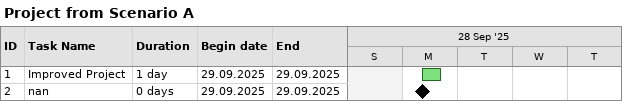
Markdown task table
Project from Scenario A

| ID | Task | Duration | Start | Finish |
|---|---|---|---|---|
| 1 | Improved Project | 1d | 2025-09-29 | 2025-09-29 |
| 2 | nan | 0d | 2025-09-29 | 2025-09-29 |
